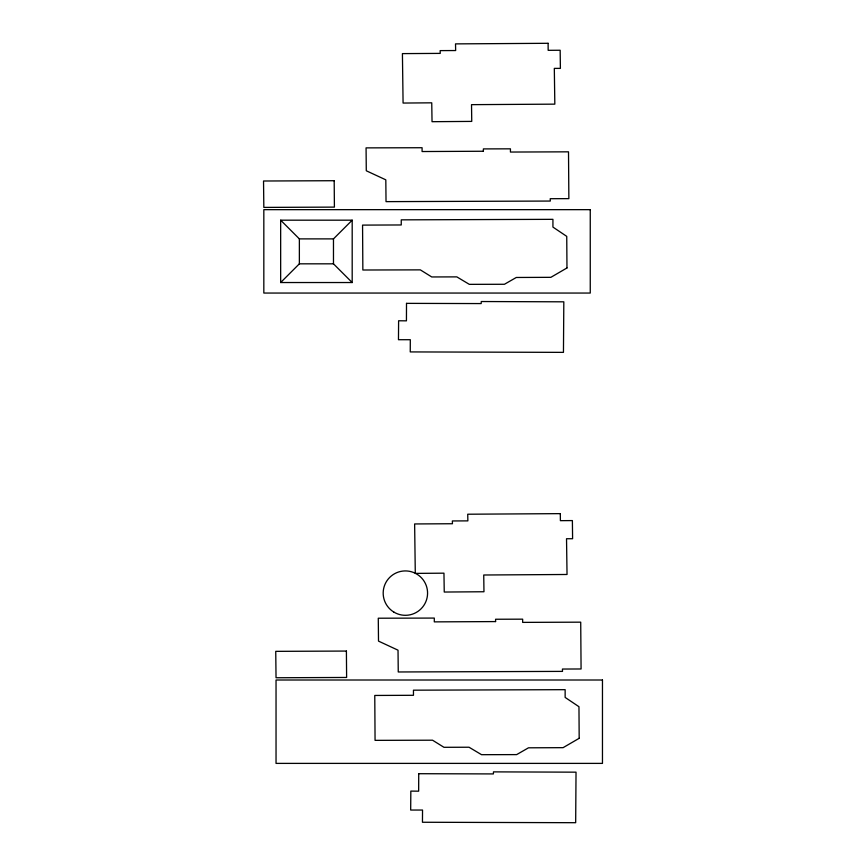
<?xml version="1.0" encoding="UTF-8"?>
<svg xmlns="http://www.w3.org/2000/svg" width="866" height="866" viewBox="0 0 866 866"><rect width="100%" height="100%" fill="white"/><g stroke="black" fill="none" stroke-linecap="round" stroke-linejoin="round"><path stroke-width="1.3" d="M280.66 282.533L299.365 263.827L333.475 263.827L352.191 282.533L352.191 220.181L280.66 220.181L280.66 282.533L352.191 282.533M280.66 220.181L299.365 238.886L333.475 238.886L352.191 220.181M333.475 238.886L333.475 263.827M299.365 238.886L299.365 263.827M406.511 303.36L406.435 320.842L398.609 320.766L398.468 339.71L410.311 339.71L410.246 351.921L563.452 352.365L563.82 301.823L481.258 301.53L481.182 303.576L406.511 303.36M418.722 773.706L418.657 791.178L410.83 791.102L410.679 810.046L422.532 810.046L422.456 822.256L575.673 822.7L576.031 772.169L493.468 771.877L493.393 773.923L418.722 773.706M566.97 267.962L550.873 277.326L516.288 277.477L504.434 284.275L469.329 284.351L456.826 276.882L431.744 276.958L420.335 269.867L362.854 270.008L362.562 225.106L401.25 224.965L401.25 219.845L552.93 219.336L552.93 227.087L566.743 236.375L566.97 267.962M579.181 738.308L563.095 747.661L528.498 747.813L516.656 754.611L481.55 754.687L469.036 747.228L443.955 747.304L432.545 740.203L375.065 740.354L374.772 695.452L413.461 695.301L413.461 690.18L565.141 689.672L565.141 697.422L578.964 706.71L579.181 738.308M548.102 43.3L455.516 43.885L455.657 50.542L440.155 50.618L440.231 53.389L402.419 53.616L403.08 103.054L431.744 102.827L432.037 121.695L471.743 121.402L471.526 104.656L554.825 104.147L554.316 68.382L560.389 68.382L560.161 50.25L548.167 50.325L548.102 43.3M560.313 513.635L467.727 514.22L467.867 520.877L452.366 520.953L452.442 523.735L414.63 523.952L415.29 573.389L443.955 573.173L444.247 592.041L483.964 591.749L483.737 575.002L567.035 574.483L566.526 538.728L572.599 538.728L572.383 520.585L560.389 520.661L560.313 513.635M483.38 151.247L422.088 151.539L422.088 147.729L366.069 147.88L366.286 170.775L385.814 179.836L386.03 201.637L550.289 201.053L550.224 198.704L568.865 198.639L568.507 151.831L510.431 152.048L510.431 148.833L483.38 148.909L483.38 151.247M495.59 621.582L434.299 621.875L434.299 618.075L378.28 618.216L378.507 641.111L398.024 650.182L398.252 671.973L562.499 671.388L562.435 669.05L581.075 668.974L580.718 622.167L522.653 622.383L522.653 619.168L495.59 619.244L495.59 621.582M334.189 180.713L263.535 181.005L263.827 207.407L334.406 207.115L334.189 180.713M346.4 651.059L275.745 651.351L276.038 677.753L346.616 677.461L346.4 651.059M590.255 209.659L263.827 209.659L263.827 293.054L590.255 293.054L590.255 209.659M602.465 680.005L276.038 680.005L276.038 763.39L602.465 763.39L602.465 680.005M393.846 612.078A22.191 22.191 0 0 0 427.566 593.621A22.191 22.191 0 0 0 394.723 573.649A22.191 22.191 0 0 0 393.846 612.078"/></g></svg>
